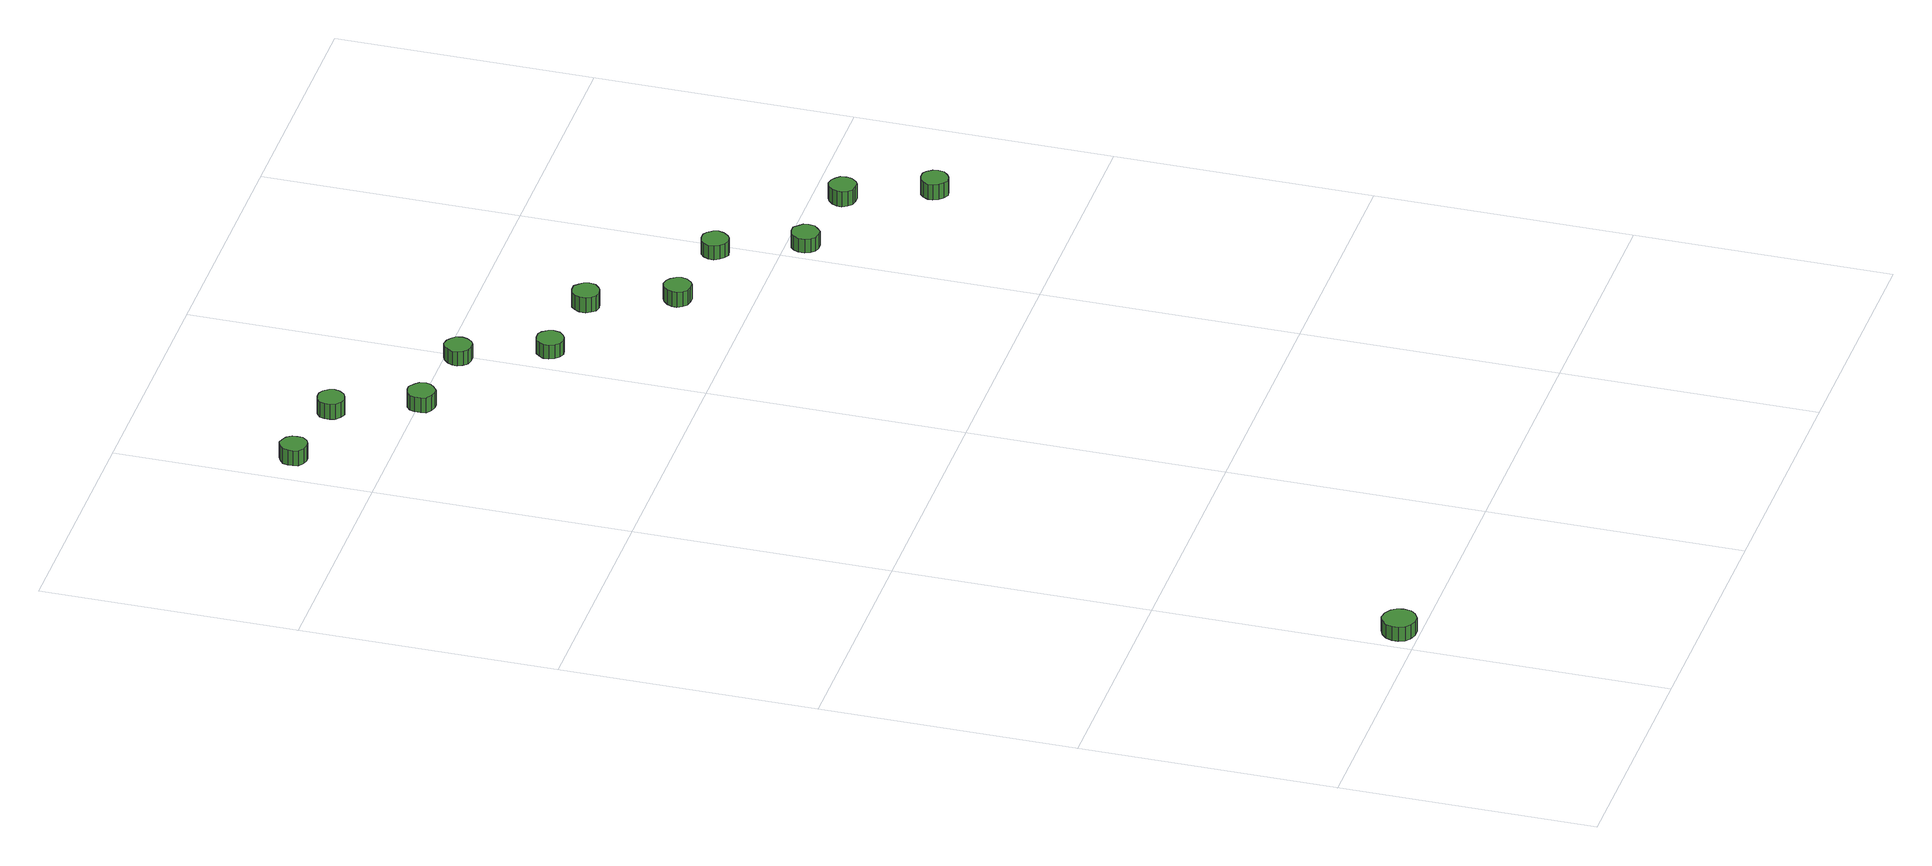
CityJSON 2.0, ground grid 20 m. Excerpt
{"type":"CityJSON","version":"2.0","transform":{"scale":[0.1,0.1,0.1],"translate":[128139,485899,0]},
"CityObjects":{
"tree1":{"type":"SolitaryVegetationObject","attributes":{"function":"something"},"geometry":[{"type":"MultiSurface","lod":"1","boundaries":[[[0,1,2,3,4,5,6,7,8,9,10,11,12,13,14]],[[15,16,17,18,19,20,21,22,23,24,25,26,27,28,29]],[[0,29,28,1]],[[1,28,27,2]],[[2,27,26,3]],[[3,26,25,4]],[[4,25,24,5]],[[5,24,23,6]],[[6,23,22,7]],[[7,22,21,8]],[[8,21,20,9]],[[9,20,19,10]],[[10,19,18,11]],[[11,18,17,12]],[[12,17,16,13]],[[13,16,15,14]],[[14,15,29,0]]]}]},
"tree2":{"type":"SolitaryVegetationObject","attributes":{"function":"something"},"geometry":[{"type":"MultiSurface","lod":"1","boundaries":[[[30,31,32,33,34,35,36,37,38,39,40,41,42,43,44]],[[45,46,47,48,49,50,51,52,53,54,55,56,57,58,59]],[[30,59,58,31]],[[31,58,57,32]],[[32,57,56,33]],[[33,56,55,34]],[[34,55,54,35]],[[35,54,53,36]],[[36,53,52,37]],[[37,52,51,38]],[[38,51,50,39]],[[39,50,49,40]],[[40,49,48,41]],[[41,48,47,42]],[[42,47,46,43]],[[43,46,45,44]],[[44,45,59,30]]]}]},
"tree3":{"type":"SolitaryVegetationObject","attributes":{"function":"something"},"geometry":[{"type":"MultiSurface","lod":"1","boundaries":[[[60,61,62,63,64,65,66,67,68,69,70,71,72,73,74]],[[75,76,77,78,79,80,81,82,83,84,85,86,87,88,89]],[[60,89,88,61]],[[61,88,87,62]],[[62,87,86,63]],[[63,86,85,64]],[[64,85,84,65]],[[65,84,83,66]],[[66,83,82,67]],[[67,82,81,68]],[[68,81,80,69]],[[69,80,79,70]],[[70,79,78,71]],[[71,78,77,72]],[[72,77,76,73]],[[73,76,75,74]],[[74,75,89,60]]]}]},
"tree4":{"type":"SolitaryVegetationObject","attributes":{"function":"something"},"geometry":[{"type":"MultiSurface","lod":"1","boundaries":[[[90,91,92,93,94,95,96,97,98,99,100,101,102,103,104]],[[105,106,107,108,109,110,111,112,113,114,115,116,117,118,119]],[[90,119,118,91]],[[91,118,117,92]],[[92,117,116,93]],[[93,116,115,94]],[[94,115,114,95]],[[95,114,113,96]],[[96,113,112,97]],[[97,112,111,98]],[[98,111,110,99]],[[99,110,109,100]],[[100,109,108,101]],[[101,108,107,102]],[[102,107,106,103]],[[103,106,105,104]],[[104,105,119,90]]]}]},
"tree5":{"type":"SolitaryVegetationObject","attributes":{"function":"something"},"geometry":[{"type":"MultiSurface","lod":"1","boundaries":[[[120,121,122,123,124,125,126,127,128,129,130,131,132,133,134]],[[135,136,137,138,139,140,141,142,143,144,145,146,147,148,149]],[[120,149,148,121]],[[121,148,147,122]],[[122,147,146,123]],[[123,146,145,124]],[[124,145,144,125]],[[125,144,143,126]],[[126,143,142,127]],[[127,142,141,128]],[[128,141,140,129]],[[129,140,139,130]],[[130,139,138,131]],[[131,138,137,132]],[[132,137,136,133]],[[133,136,135,134]],[[134,135,149,120]]]}]},
"tree6":{"type":"SolitaryVegetationObject","attributes":{"function":"something"},"geometry":[{"type":"MultiSurface","lod":"1","boundaries":[[[150,151,152,153,154,155,156,157,158,159,160,161,162,163,164]],[[165,166,167,168,169,170,171,172,173,174,175,176,177,178,179]],[[150,179,178,151]],[[151,178,177,152]],[[152,177,176,153]],[[153,176,175,154]],[[154,175,174,155]],[[155,174,173,156]],[[156,173,172,157]],[[157,172,171,158]],[[158,171,170,159]],[[159,170,169,160]],[[160,169,168,161]],[[161,168,167,162]],[[162,167,166,163]],[[163,166,165,164]],[[164,165,179,150]]]}]},
"tree7":{"type":"SolitaryVegetationObject","attributes":{"function":"something"},"geometry":[{"type":"MultiSurface","lod":"1","boundaries":[[[180,181,182,183,184,185,186,187,188,189,190,191,192,193,194]],[[195,196,197,198,199,200,201,202,203,204,205,206,207,208,209]],[[180,209,208,181]],[[181,208,207,182]],[[182,207,206,183]],[[183,206,205,184]],[[184,205,204,185]],[[185,204,203,186]],[[186,203,202,187]],[[187,202,201,188]],[[188,201,200,189]],[[189,200,199,190]],[[190,199,198,191]],[[191,198,197,192]],[[192,197,196,193]],[[193,196,195,194]],[[194,195,209,180]]]}]},
"tree8":{"type":"SolitaryVegetationObject","attributes":{"function":"something"},"geometry":[{"type":"MultiSurface","lod":"1","boundaries":[[[210,211,212,213,214,215,216,217,218,219,220,221,222,223,224]],[[225,226,227,228,229,230,231,232,233,234,235,236,237,238,239]],[[210,239,238,211]],[[211,238,237,212]],[[212,237,236,213]],[[213,236,235,214]],[[214,235,234,215]],[[215,234,233,216]],[[216,233,232,217]],[[217,232,231,218]],[[218,231,230,219]],[[219,230,229,220]],[[220,229,228,221]],[[221,228,227,222]],[[222,227,226,223]],[[223,226,225,224]],[[224,225,239,210]]]}]},
"tree9":{"type":"SolitaryVegetationObject","attributes":{"function":"something"},"geometry":[{"type":"MultiSurface","lod":"1","boundaries":[[[240,241,242,243,244,245,246,247,248,249,250,251,252,253,254]],[[255,256,257,258,259,260,261,262,263,264,265,266,267,268,269]],[[240,269,268,241]],[[241,268,267,242]],[[242,267,266,243]],[[243,266,265,244]],[[244,265,264,245]],[[245,264,263,246]],[[246,263,262,247]],[[247,262,261,248]],[[248,261,260,249]],[[249,260,259,250]],[[250,259,258,251]],[[251,258,257,252]],[[252,257,256,253]],[[253,256,255,254]],[[254,255,269,240]]]}]},
"tree10":{"type":"SolitaryVegetationObject","attributes":{"function":"something"},"geometry":[{"type":"MultiSurface","lod":"1","boundaries":[[[270,271,272,273,274,275,276,277,278,279,280,281,282,283,284]],[[285,286,287,288,289,290,291,292,293,294,295,296,297,298,299]],[[270,299,298,271]],[[271,298,297,272]],[[272,297,296,273]],[[273,296,295,274]],[[274,295,294,275]],[[275,294,293,276]],[[276,293,292,277]],[[277,292,291,278]],[[278,291,290,279]],[[279,290,289,280]],[[280,289,288,281]],[[281,288,287,282]],[[282,287,286,283]],[[283,286,285,284]],[[284,285,299,270]]]}]},
"tree11":{"type":"SolitaryVegetationObject","attributes":{"function":"something"},"geometry":[{"type":"MultiSurface","lod":"1","boundaries":[[[300,301,302,303,304,305,306,307,308,309,310,311,312,313,314]],[[315,316,317,318,319,320,321,322,323,324,325,326,327,328,329]],[[300,329,328,301]],[[301,328,327,302]],[[302,327,326,303]],[[303,326,325,304]],[[304,325,324,305]],[[305,324,323,306]],[[306,323,322,307]],[[307,322,321,308]],[[308,321,320,309]],[[309,320,319,310]],[[310,319,318,311]],[[311,318,317,312]],[[312,317,316,313]],[[313,316,315,314]],[[314,315,329,300]]]}]},
"tree12":{"type":"SolitaryVegetationObject","attributes":{"function":"something"},"geometry":[{"type":"MultiSurface","lod":"1","boundaries":[[[330,331,332,333,334,335,336,337,338,339,340,341,342,343,344]],[[345,346,347,348,349,350,351,352,353,354,355,356,357,358,359]],[[330,359,358,331]],[[331,358,357,332]],[[332,357,356,333]],[[333,356,355,334]],[[334,355,354,335]],[[335,354,353,336]],[[336,353,352,337]],[[337,352,351,338]],[[338,351,350,339]],[[339,350,349,340]],[[340,349,348,341]],[[341,348,347,342]],[[342,347,346,343]],[[343,346,345,344]],[[344,345,359,330]]]}]}
},
"vertices":[
[35,16,18],[34,21,18],[31,25,18],[26,28,18],[20,29,18],[15,27,18],[11,23,18],[9,18,18],[9,13,18],[11,8,18],[15,5,18],[20,3,18],[26,3,18],[31,6,18],[34,10,18],[34,10,6],[31,6,6],[26,3,6],[20,3,6],[15,5,6],[11,8,6],[9,13,6],[9,18,6],[11,23,6],[15,27,6],[20,29,6],[26,28,6],[31,25,6],[34,21,6],[35,16,6],
[40,869,19],[40,873,19],[37,877,19],[33,879,19],[29,880,19],[25,878,19],[21,875,19],[20,871,19],[20,867,19],[21,863,19],[25,860,19],[29,859,19],[33,859,19],[37,861,19],[40,865,19],[40,865,6],[37,861,6],[33,859,6],[29,859,6],[25,860,6],[21,863,6],[20,867,6],[20,871,6],[21,875,6],[25,878,6],[29,880,6],[33,879,6],[37,877,6],[40,873,6],[40,869,6],
[109,860,20],[108,864,20],[105,868,20],[101,870,20],[97,870,20],[93,869,20],[89,866,20],[88,862,20],[88,858,20],[89,854,20],[93,851,20],[97,849,20],[101,850,20],[105,852,20],[108,856,20],[108,856,7],[105,852,7],[101,850,7],[97,849,7],[93,851,7],[89,854,7],[88,858,7],[88,862,7],[89,866,7],[93,869,7],[97,870,7],[101,870,7],[105,868,7],[108,864,7],[109,860,7],
[138,798,19],[137,803,19],[134,806,19],[130,809,19],[126,809,19],[122,808,19],[118,805,19],[117,801,19],[117,796,19],[118,792,19],[122,789,19],[126,788,19],[130,788,19],[134,791,19],[137,794,19],[137,794,6],[134,791,6],[130,788,6],[126,788,6],[122,789,6],[118,792,6],[117,796,6],[117,801,6],[118,805,6],[122,808,6],[126,809,6],[130,809,6],[134,806,6],[137,803,6],[138,798,6],
[205,789,20],[204,794,20],[201,797,20],[198,799,20],[193,800,20],[189,798,20],[186,795,20],[184,791,20],[184,787,20],[186,783,20],[189,780,20],[193,779,20],[198,779,20],[201,781,20],[204,785,20],[204,785,8],[201,781,8],[198,779,8],[193,779,8],[189,780,8],[186,783,8],[184,787,8],[184,791,8],[186,795,8],[189,798,8],[193,800,8],[198,799,8],[201,797,8],[204,794,8],[205,789,8],
[234,727,19],[233,731,19],[230,735,19],[227,737,19],[222,737,19],[218,736,19],[215,733,19],[213,729,19],[213,725,19],[215,721,19],[218,718,19],[222,716,19],[227,717,19],[230,719,19],[233,722,19],[233,722,7],[230,719,7],[227,717,7],[222,716,7],[218,718,7],[215,721,7],[213,725,7],[213,729,7],[215,733,7],[218,736,7],[222,737,7],[227,737,7],[230,735,7],[233,731,7],[234,727,7],
[302,719,21],[301,723,21],[298,726,21],[295,729,21],[290,729,21],[286,728,21],[283,725,21],[281,721,21],[281,716,21],[283,712,21],[286,709,21],[290,708,21],[295,709,21],[298,711,21],[301,714,21],[301,714,8],[298,711,8],[295,709,8],[290,708,8],[286,709,8],[283,712,8],[281,716,8],[281,721,8],[283,725,8],[286,728,8],[290,729,8],[295,729,8],[298,726,8],[301,723,8],[302,719,8],
[331,656,19],[330,660,19],[327,664,19],[324,666,19],[319,667,19],[315,665,19],[312,662,19],[310,658,19],[310,654,19],[312,650,19],[315,647,19],[319,646,19],[324,646,19],[327,648,19],[330,652,19],[330,652,6],[327,648,6],[324,646,6],[319,646,6],[315,647,6],[312,650,6],[310,654,6],[310,658,6],[312,662,6],[315,665,6],[319,667,6],[324,666,6],[327,664,6],[330,660,6],[331,656,6],
[399,647,20],[398,651,20],[395,655,20],[392,657,20],[387,657,20],[383,656,20],[380,653,20],[378,649,20],[378,645,20],[380,641,20],[383,638,20],[387,636,20],[392,637,20],[395,639,20],[398,643,20],[398,643,8],[395,639,8],[392,637,8],[387,636,8],[383,638,8],[380,641,8],[378,645,8],[378,649,8],[380,653,8],[383,656,8],[387,657,8],[392,657,8],[395,655,8],[398,651,8],[399,647,8],
[428,586,19],[427,590,19],[424,593,19],[421,596,19],[416,596,19],[412,595,19],[409,592,19],[407,588,19],[407,583,19],[409,579,19],[412,576,19],[416,575,19],[421,575,19],[424,578,19],[427,581,19],[427,581,7],[424,578,7],[421,575,7],[416,575,7],[412,576,7],[409,579,7],[407,583,7],[407,588,7],[409,592,7],[412,595,7],[416,596,7],[421,596,7],[424,593,7],[427,590,7],[428,586,7],
[496,576,21],[495,581,21],[492,584,21],[489,586,21],[484,587,21],[480,585,21],[477,582,21],[475,578,21],[475,574,21],[477,570,21],[480,567,21],[484,566,21],[489,566,21],[492,568,21],[495,572,21],[495,572,8],[492,568,8],[489,566,8],[484,566,8],[480,567,8],[477,570,8],[475,574,8],[475,578,8],[477,582,8],[480,585,8],[484,587,8],[489,586,8],[492,584,8],[495,581,8],[496,576,8],
[525,514,20],[524,518,20],[521,522,20],[518,524,20],[513,524,20],[509,523,20],[506,520,20],[504,516,20],[504,512,20],[506,508,20],[509,505,20],[513,503,20],[518,504,20],[521,506,20],[524,509,20],[524,509,7],[521,506,7],[518,504,7],[513,503,7],[509,505,7],[506,508,7],[504,512,7],[504,516,7],[506,520,7],[509,523,7],[513,524,7],[518,524,7],[521,522,7],[524,518,7],[525,514,7]
]}
